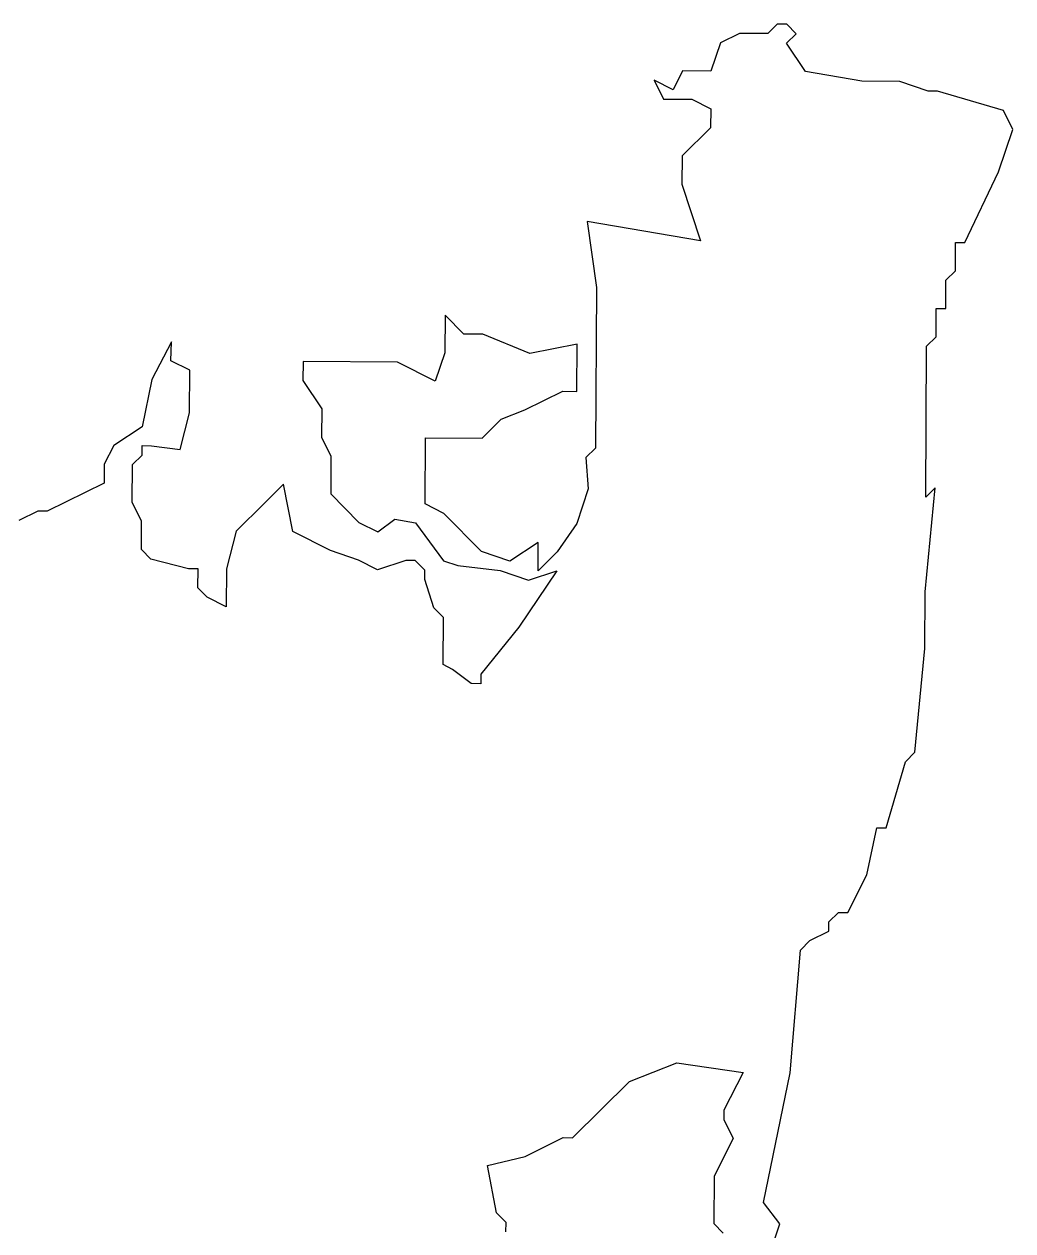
# Model space of a CAD drawing. Header units: metres. Extents: x 317942 to 321989, y 1858727 to 1863662.
# Drawn here: x 319965 to 321989, y 1861192 to 1863662 of the extents above; entities that cross this region are included whole.
import ezdxf

# ---------------------------------------------------------------- set-up
doc = ezdxf.new("R2010")
doc.units = ezdxf.units.M
doc.layers.add('VILLAGE BOUNDRY', color=10, linetype='Continuous')

msp = doc.modelspace()

# ---------------------------------------------------------------- linework, layer by layer
at = {"layer": 'VILLAGE BOUNDRY'}
for points in [[(321492.9, 1861148.4), (321512.5, 1861206.4), (321479.1, 1861250.3), (321533.6, 1861515.6), (321554.4, 1861766.8), (321573.8, 1861786.1), (321612.6, 1861805.2), (321612.7, 1861824.5), (321632.2, 1861843.8), (321651.5, 1861843.6), (321690.6, 1861920.7), (321710.5, 1862017.3), (321729.8, 1862017.2), (321769.2, 1862152.4), (321788.7, 1862171.6), (321809.2, 1862384.1), (321809.9, 1862500.1), (321830.4, 1862712.7), (321811, 1862693.5), (321812.7, 1863002.9), (321832.1, 1863022.1), (321832.5, 1863080.1), (321851.8, 1863079.9), (321852.2, 1863137.9), (321871.6, 1863157.2), (321871.9, 1863215.2), (321891.2, 1863215.1), (321959.8, 1863359.7), (321989.2, 1863446.5), (321970.1, 1863485.3), (321835, 1863524.8), (321815.7, 1863524.9), (321757.8, 1863544.5), (321680.4, 1863545), (321564.5, 1863564.9), (321526.2, 1863623.2), (321545.7, 1863642.4), (321526.4, 1863661.8), (321507.1, 1863662), (321487.7, 1863642.8), (321429.6, 1863643.1), (321390.9, 1863624), (321371.2, 1863566), (321313.2, 1863566.4), (321293.6, 1863527.8), (321255.1, 1863547.4), (321274.2, 1863508.6), (321332.2, 1863508.3), (321370.8, 1863488.7), (321370.6, 1863450), (321312.2, 1863392.4), (321311.9, 1863334.4), (321349.9, 1863218.2), (321118.1, 1863258.2), (321136.7, 1863122.7), (321134.8, 1862794), (321115.4, 1862774.7), (321120.1, 1862711), (321096.4, 1862640), (321056.3, 1862581.8), (321017.4, 1862543.3), (321017.7, 1862601.3), (320959.5, 1862562.9), (320901.6, 1862582.6), (320824.7, 1862660.4), (320786.2, 1862680), (320786.9, 1862815.3), (320902.9, 1862814.6), (320922.3, 1862833.8), (320941.8, 1862853.1), (320990.2, 1862872.2), (321067.8, 1862910.4), (321096.8, 1862910.2), (321097.3, 1863006.9), (321000.6, 1862988.1), (320904.1, 1863027.3), (320865.4, 1863027.5), (320827, 1863066.4), (320826.5, 1862989.1), (320806.9, 1862931.2), (320729.7, 1862970.3), (320536.4, 1862971.4), (320536.2, 1862932.7), (320574.6, 1862874.5), (320574.2, 1862816.5), (320593.3, 1862777.7), (320592.9, 1862700.4), (320650.6, 1862642), (320689.1, 1862622.5), (320724.4, 1862648.8), (320766.6, 1862641.4), (320824.1, 1862563.7), (320853.1, 1862553.9), (320940, 1862543.7), (320998, 1862524.1), (321056.1, 1862543.1), (320978, 1862427.5), (320900.2, 1862331.3), (320900.1, 1862312), (320880.7, 1862312.1), (320842.2, 1862341.2), (320822.9, 1862351), (320823.5, 1862447.7), (320804.3, 1862467.1), (320785.3, 1862525.3), (320785.4, 1862544.6), (320766.1, 1862564), (320746.8, 1862564.1), (320688.7, 1862545.1), (320650.1, 1862564.7), (320592.2, 1862584.4), (320515.1, 1862623.4), (320496.3, 1862720.2), (320457.4, 1862681.8), (320399.1, 1862624.1), (320379.3, 1862546.9), (320378.9, 1862469.5), (320340.3, 1862489.1), (320321.1, 1862508.5), (320321.3, 1862547.2), (320302, 1862547.3), (320224.8, 1862567.1), (320205.6, 1862586.6), (320205.9, 1862644.6), (320186.7, 1862683.4), (320187.2, 1862760.7), (320206.7, 1862779.9), (320206.8, 1862799.2), (320226.1, 1862799.1), (320284.9, 1862791.4), (320303.8, 1862866.4), (320304.3, 1862953.4), (320265.7, 1862972.9), (320267, 1863011.9), (320226.8, 1862934.4), (320207, 1862837.9), (320148.7, 1862799.6), (320129.2, 1862761), (320129, 1862722.3), (320012.6, 1862665), (319993.3, 1862665.1), (319954.5, 1862646)], [(320951.7, 1861190.2), (320951.8, 1861209.5), (320932.6, 1861229), (320913.8, 1861325.8), (320991.3, 1861344.6), (321068.8, 1861382.9), (321088.1, 1861382.8), (321204.8, 1861498.1), (321301.7, 1861536.2), (321437, 1861516.1), (321397.8, 1861439), (321397.7, 1861419.7), (321416.9, 1861380.9), (321377.8, 1861303.8), (321377.2, 1861207.1), (321396.4, 1861187.7)]]:
    msp.add_lwpolyline(points, dxfattribs=at)

doc.saveas('drawing.dxf')
